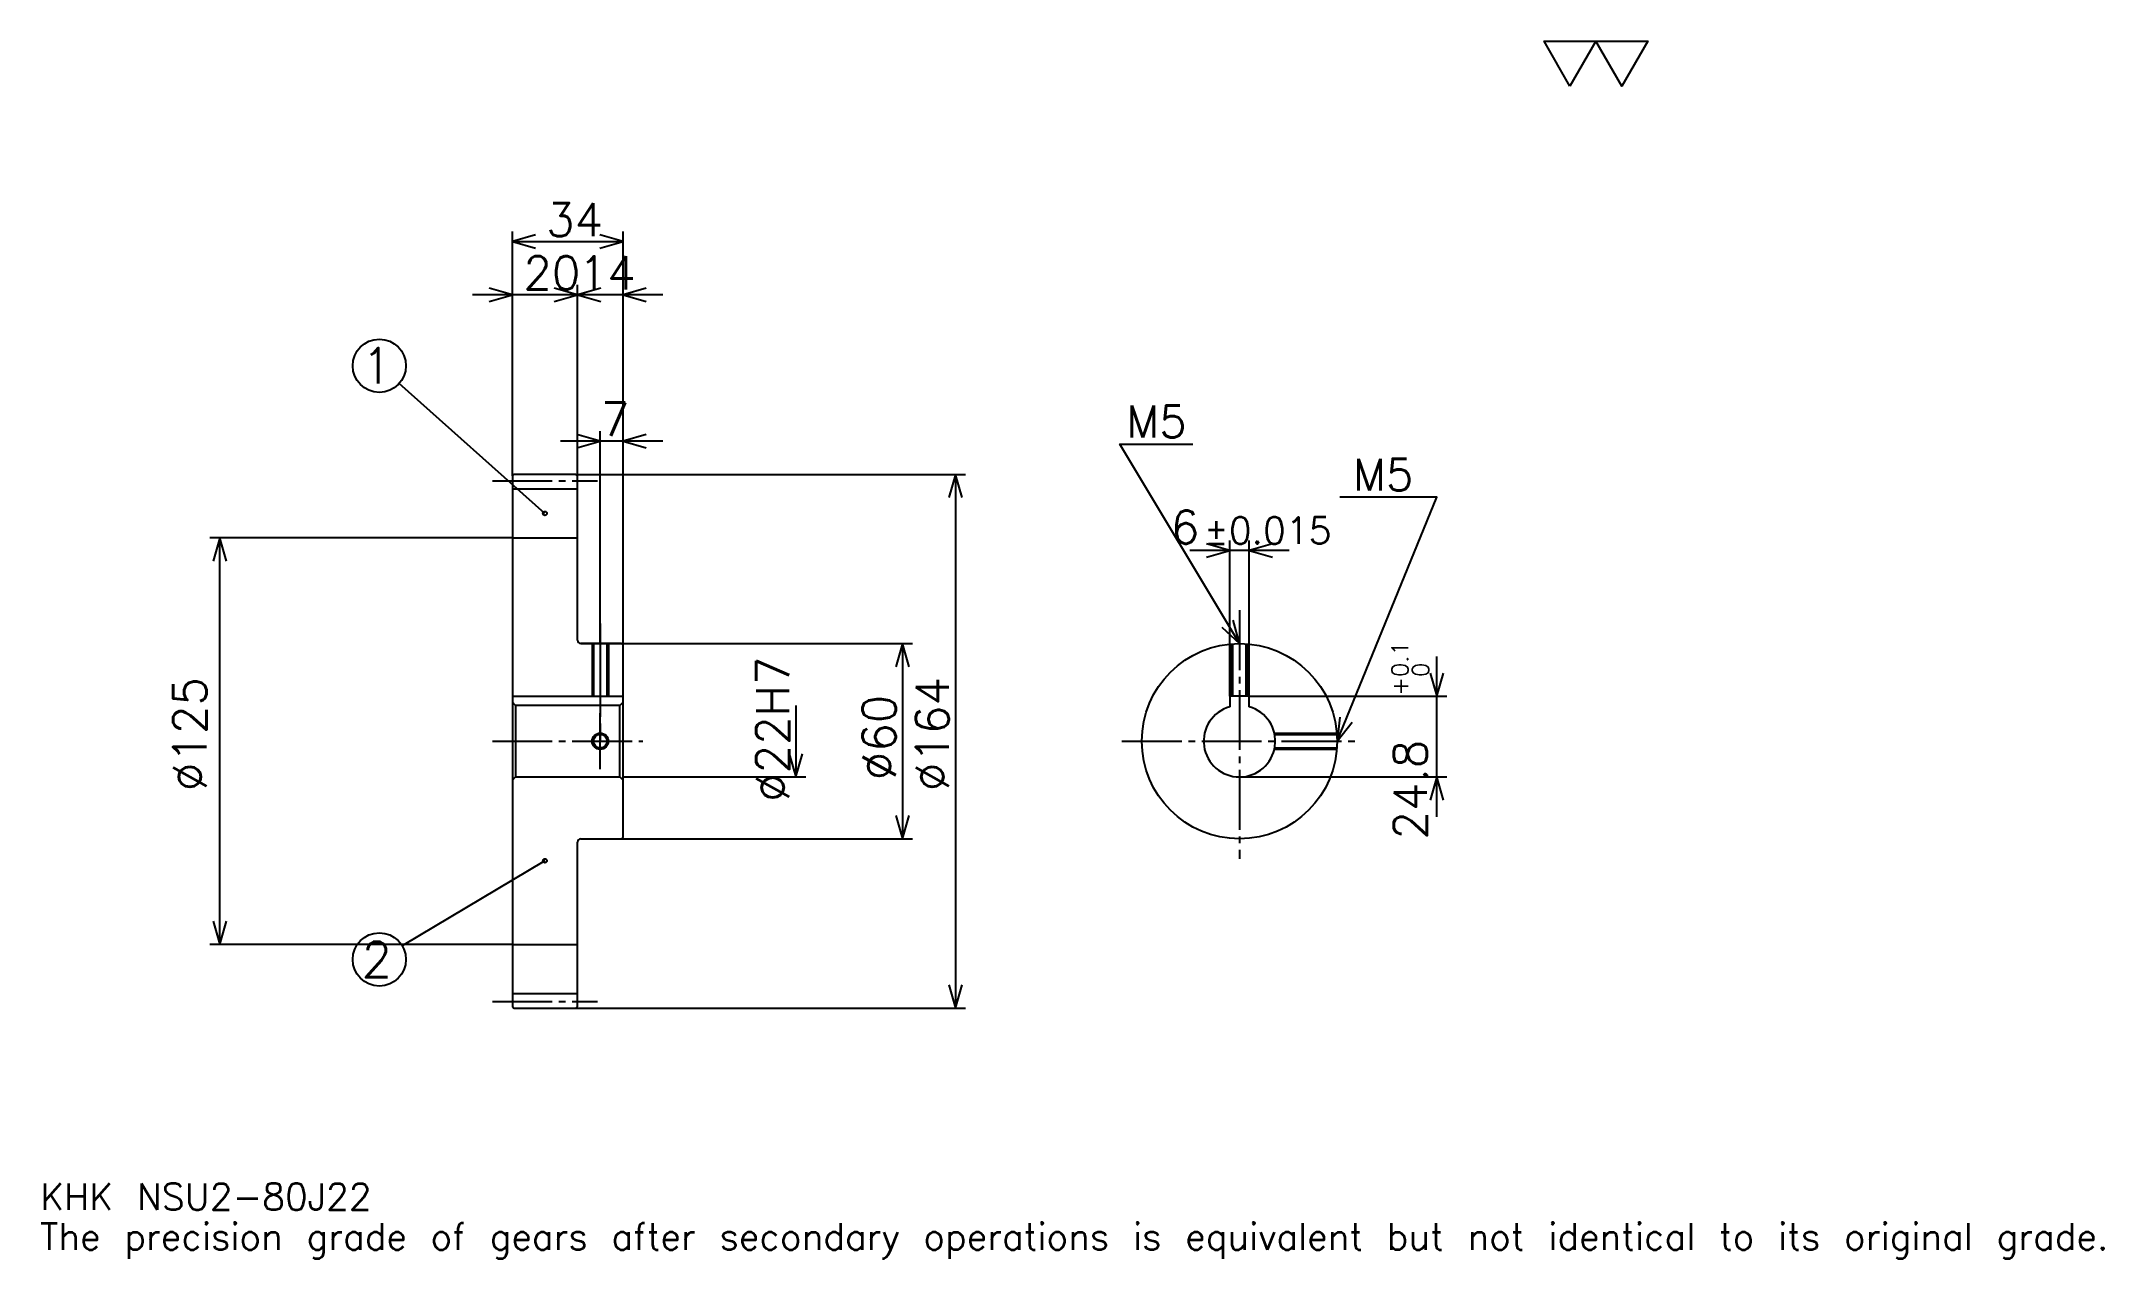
# Model space of a CAD drawing. Extents: x 21 to 654, y 7 to 382.
import ezdxf

# ---------------------------------------------------------------- set-up
doc = ezdxf.new("R2010")
doc.units = 0
doc.linetypes.add('DASHDOT', pattern=[24.521738, 18.391304, -2.043478, 2.043478, -2.043478])
doc.layers.get('0').update_dxf_attribs({"linetype": 'CONTINUOUS'})
doc.layers.add('DASHDOT', color=6, linetype='DASHDOT')
doc.styles.add('KANJI', font='TXT', dxfattribs={"bigfont": 'BIGFONT'})

msp = doc.modelspace()

# ---------------------------------------------------------------- linework, layer by layer
at = {"color": 5}
for p, q in [((165.521729, 248.543488), (165.521729, 323.130432)), ((165.521729, 320.065216), (199.521729, 320.065216)), ((199.521729, 248.543488), (199.521729, 323.130432)), ((185.521729, 248.543488), (185.521729, 306.782623)), ((197.782593, 303.717407), (153.260864, 303.717407)), ((211.782593, 303.717407), (173.260864, 303.717407)), ((175.521729, 236.543488), (130.75235, 276.472412)), ((192.521729, 248.543488), (192.521729, 261.826111)), ((211.782593, 258.760864), (180.260864, 258.760864)), ((165.521729, 248.043488), (165.521729, 248.543488)), ((185.021729, 248.543488), (199.521729, 248.543488)), ((185.521729, 248.043488), (185.521729, 248.543488)), ((192.521729, 196.543488), (192.521729, 248.543488)), ((192.521729, 196.543488), (192.521729, 248.543488)), ((199.521729, 248.543488), (304.760864, 248.543488)), ((199.521729, 196.043488), (199.521729, 248.543488)), ((301.695648, 248.543488), (301.695648, 84.543488)), ((165.521729, 229.043488), (72.543472, 229.043488)), ((75.608688, 104.043488), (75.608688, 229.043488)), ((385.913025, 180.343491), (385.913025, 228.217407)), ((391.913025, 180.343491), (391.913025, 228.217407)), ((404.173889, 225.152191), (373.652161, 225.152191)), ((186.521729, 196.543488), (199.521729, 196.543488)), ((199.521729, 196.543488), (288.413025, 196.543488)), ((285.347809, 196.543488), (285.347809, 136.543488)), ((449.565216, 143.282623), (449.565216, 192.604355)), ((252.652161, 177.543488), (252.652161, 155.543488)), ((391.913025, 180.343491), (452.630432, 180.343491)), ((199.521729, 155.543488), (255.717377, 155.543488)), ((388.913025, 155.543488), (452.630432, 155.543488)), ((186.521729, 136.543488), (199.521729, 136.543488)), ((199.521729, 136.543488), (288.413025, 136.543488)), ((175.521729, 129.793488), (131.673523, 103.658829)), ((165.521729, 104.043488), (72.543472, 104.043488)), ((185.021729, 84.543488), (199.521729, 84.543488)), ((199.521729, 84.543488), (304.760864, 84.543488))]:
    msp.add_line(p, q, dxfattribs=at)
at = {"color": 4}
for p, q in [((165.521729, 244.043488), (185.521729, 244.043488)), ((165.521729, 229.043488), (185.521729, 229.043488)), ((165.521729, 180.343491), (199.521729, 180.343491)), ((166.521729, 177.543488), (166.521729, 155.543488)), ((198.521729, 177.543488), (199.521729, 178.543488)), ((198.521729, 155.543488), (199.521729, 154.543488)), ((165.521729, 104.043488), (185.521729, 104.043488)), ((165.521729, 89.043488), (185.521729, 89.043488))]:
    msp.add_line(p, q, dxfattribs=at)
at = {"color": 7}
msp.add_lwpolyline([(490.434784, 367.82608), (482.46521, 381.639984), (514.343506, 381.639984), (506.373901, 367.82608), (498.404358, 381.639984), (490.434784, 367.82608)], dxfattribs=at)
at = {"color": 5}
for points in [[(172.673904, 322.108704), (165.521729, 320.065216), (172.673904, 318.021729)], [(192.369553, 318.021729), (199.521729, 320.065216), (192.369553, 322.108704)], [(158.369553, 301.67395), (165.521729, 303.717407), (158.369553, 305.760864)], [(178.369553, 301.67395), (185.521729, 303.717407), (178.369553, 305.760864)], [(192.673904, 305.760864), (185.521729, 303.717407), (192.673904, 301.67395)], [(206.673904, 305.760864), (199.521729, 303.717407), (206.673904, 301.67395)], [(185.369553, 256.717407), (192.521729, 258.760864), (185.369553, 260.804352)], [(206.673904, 260.804352), (199.521729, 258.760864), (206.673904, 256.717407)], [(388.913025, 196.543488), (352.130432, 257.847839), (374.608704, 257.847839)], [(303.739136, 241.391312), (301.695648, 248.543488), (299.652161, 241.391312)], [(418.913025, 166.543488), (449.565216, 241.5), (419.730408, 241.5)], [(77.652168, 221.891312), (75.608688, 229.043488), (73.565208, 221.891312)], [(378.760864, 223.108704), (385.913025, 225.152191), (378.760864, 227.195663)], [(399.065216, 227.195663), (391.913025, 225.152191), (399.065216, 223.108704)], [(383.481018, 201.625061), (388.913025, 196.543488), (386.985535, 203.727783)], [(287.391296, 189.391312), (285.347809, 196.543488), (283.304321, 189.391312)], [(447.521729, 187.495667), (449.565216, 180.343491), (451.608704, 187.495667)], [(419.72876, 173.936996), (418.913025, 166.543488), (423.511627, 172.39006)], [(250.608673, 162.695663), (252.652161, 155.543488), (254.695648, 162.695663)], [(451.608704, 148.391312), (449.565216, 155.543488), (447.521729, 148.391312)], [(283.304321, 143.695663), (285.347809, 136.543488), (287.391296, 143.695663)], [(73.565208, 111.195663), (75.608688, 104.043488), (77.652168, 111.195663)], [(299.652161, 91.695663), (301.695648, 84.543488), (303.739136, 91.695663)]]:
    msp.add_lwpolyline(points, dxfattribs=at)
at = {"color": 4}
for points in [[(185.521729, 197.543488), (185.521729, 248.043488), (185.021729, 248.543488), (166.021729, 248.543488), (165.521729, 248.043488), (165.521729, 154.543488)], [(186.521729, 136.543488), (199.021729, 136.543488), (199.521729, 137.043488), (199.521729, 196.043488), (199.021729, 196.543488), (186.521729, 196.543488)], [(190.021729, 196.543488), (190.021729, 180.343491)], [(190.456726, 196.543488), (190.456726, 180.343491)], [(194.586731, 196.543488), (194.586731, 180.343491)], [(195.021729, 196.543488), (195.021729, 180.343491)], [(386.413025, 180.343491), (386.413025, 196.439148)], [(386.848022, 180.343491), (386.848022, 196.472336)], [(390.978027, 180.343491), (390.978027, 196.472336)], [(391.413025, 180.343491), (391.413025, 196.439148)], [(165.521729, 154.543488), (166.521729, 155.543488), (198.521729, 155.543488), (198.521729, 177.543488), (166.521729, 177.543488), (165.521729, 178.543488)], [(391.913025, 177.126495), (391.913025, 180.343491), (385.913025, 180.343491), (385.913025, 177.126495)], [(399.625183, 169.043488), (418.808685, 169.043488)], [(399.717468, 168.60849), (418.841888, 168.60849)], [(399.625183, 164.043488), (418.808685, 164.043488)], [(399.717468, 164.478485), (418.841888, 164.478485)], [(165.521729, 154.543488), (165.521729, 85.043488), (166.021729, 84.543488), (185.021729, 84.543488), (185.521729, 85.043488), (185.521729, 135.543488)]]:
    msp.add_lwpolyline(points, dxfattribs=at)
at = {"color": 5}
for centre, radius in [((124.652161, 281.913055), 8.173913), ((175.521729, 236.543488), 0.613044), ((175.521729, 129.793488), 0.613044), ((124.652161, 99.473923), 8.173913)]:
    msp.add_circle(centre, radius, dxfattribs=at)
at = {"color": 4}
for centre, radius in [((388.913025, 166.543488), 30), ((192.521729, 166.543488), 2.065)]:
    msp.add_circle(centre, radius, dxfattribs=at)
at = {"color": 7}
msp.add_circle((192.521729, 166.543488), 2.5, dxfattribs=at)
at = {"color": 4}
for centre, radius, start, end in [((186.521729, 197.543488), 1, 180, 270), ((388.913025, 166.543488), 11, 105.826620886, 74.173379114), ((186.521729, 135.543488), 1, 90, 180)]:
    msp.add_arc(centre, radius, start, end, dxfattribs=at)
at = {"layer": 'DASHDOT', "color": 7}
for p, q in [((159.391296, 246.543488), (191.652161, 246.543488)), ((388.913025, 206.76088), (388.913025, 130.413055)), ((192.521729, 196.543488), (192.521729, 166.543488)), ((159.391296, 166.543488), (205.652161, 166.543488)), ((352.782593, 166.543488), (425.043457, 166.543488)), ((159.391296, 86.543488), (191.652161, 86.543488))]:
    msp.add_line(p, q, dxfattribs=at)
for points in [[(192.521729, 202.67392), (192.521729, 174.213058)], [(192.521729, 157.913055), (192.521729, 175.17392)], [(183.891296, 166.543488), (201.152161, 166.543488)]]:
    msp.add_lwpolyline(points, dxfattribs=at)

# ---------------------------------------------------------------- texts
at = {"color": 7, "style": 'KANJI'}
for s, height, p in [('34', 10.217391, (175.880432, 321.700012)), ('20', 10.217391, (168.880417, 305.352173)), ('14', 10.217391, (185.880432, 305.352173)), ('1', 10.898551, (119.202888, 276.463776)), ('7', 10.217391, (192.70108, 260.39566)), ('M5', 9.808696, (354.173889, 259.891296)), ('M5', 9.808696, (423.817383, 243.543488)), ('6', 10.217391, (367.822327, 227.195663)), ('%%p0.015', 8.173913, (377.936279, 227.195663)), ('2', 10.898551, (119.202888, 94.024651)), ('KHK NSU2-80J22', 8.173913, (20.434782, 22.47826)), ('The precision grade of gears after secondary operations is equivalent but not identical to its original grade.', 8.173913, (20.434782, 10.217391))]:
    msp.add_text(s, height=height, dxfattribs=at).set_placement(p)
for s, height, p in [('%%c22H7', 10.217391, (250.608673, 147.896744)), ('0.1', 5.108696, (440.778259, 186.276703)), ('%%c125', 10.217391, (71.521729, 151.217407)), ('%%c164', 10.217391, (299.652161, 151.217407)), ('+', 5.108696, (440.778259, 180.554962)), ('0', 5.108696, (447.113037, 186.276703)), ('%%c60', 10.217391, (283.304321, 154.538055)), ('24.8', 10.217391, (446.5, 136.330048))]:
    msp.add_text(s, height=height, rotation=90, dxfattribs=at).set_placement(p)

doc.saveas('drawing.dxf')
